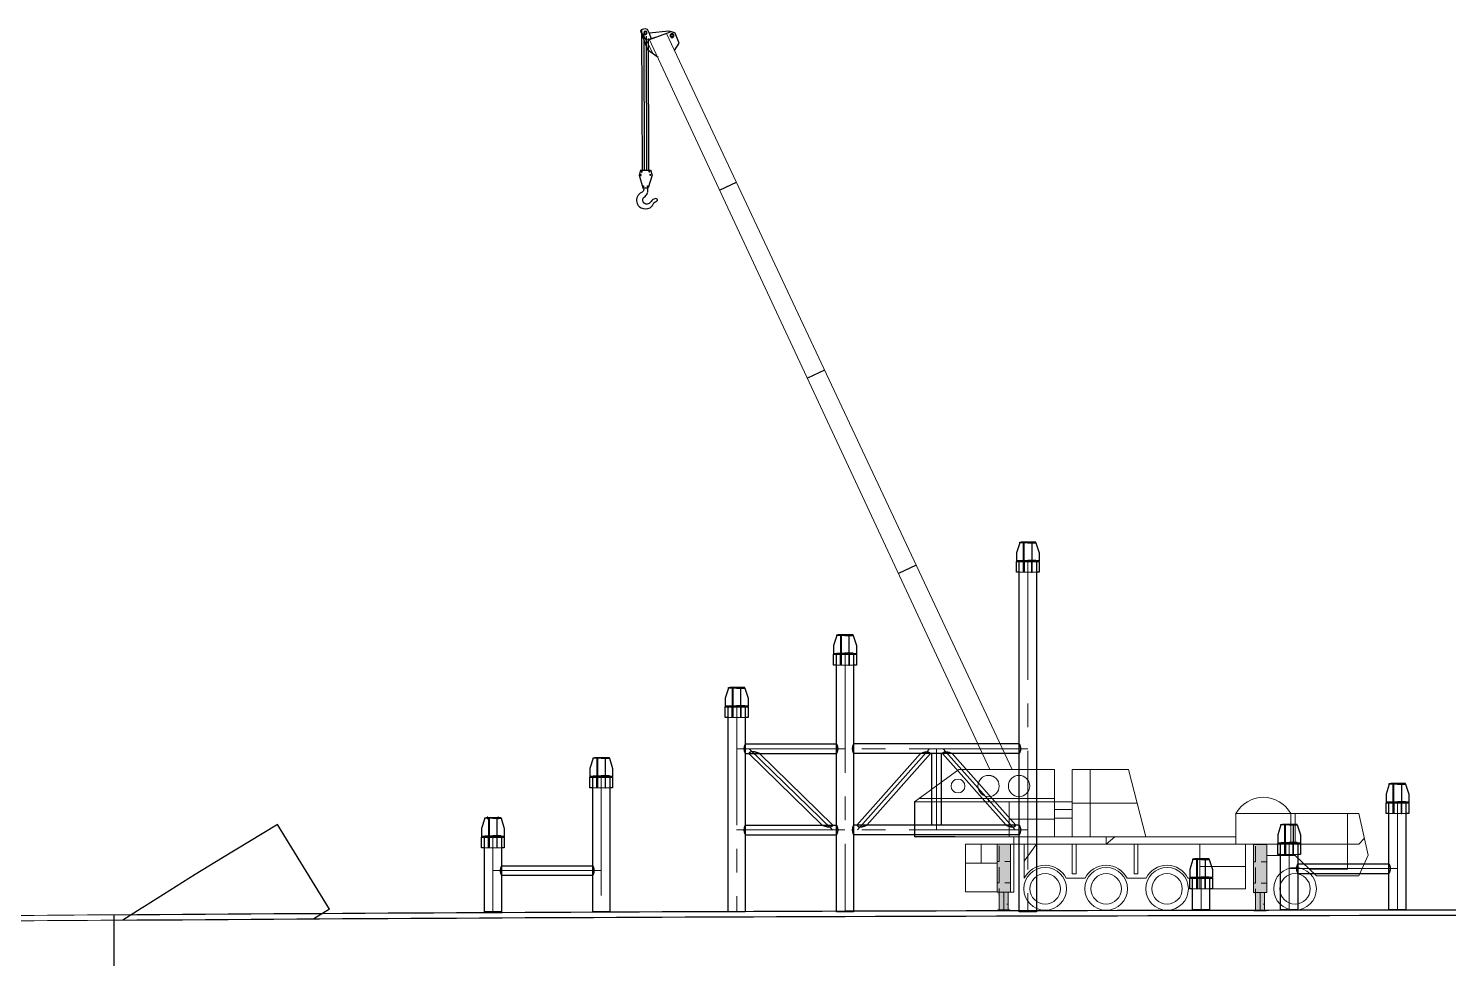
# Model space of a CAD drawing. Extents: x 1767995 to 4174245, y 542814 to 862564.
# Drawn here: x 2839510 to 2891951, y 664463 to 698818 of the extents above; entities that cross this region are included whole.
import ezdxf

# ---------------------------------------------------------------- set-up
doc = ezdxf.new("R2010")
doc.units = 0
doc.header["$LTSCALE"] = 3500
doc.linetypes.add('CENTER', pattern=[2, 1.25, -0.25, 0.25, -0.25])
doc.linetypes.add('DASHED', pattern=[0.75, 0.5, -0.25])
for name, color, linetype, lineweight in [('1粗实线', 1, 'Continuous', 30), ('3中心线', 6, 'CENTER', 18), ('4虚线', 2, 'DASHED', 18), ('6标注线', 7, 'Continuous', 13), ('文字', 7, 'Continuous', 15), ('桥 构造粗实', 1, 'Continuous', 30), ('细实线', 7, 'Continuous', 15)]:
    doc.layers.add(name, color=color, linetype=linetype, lineweight=lineweight)
doc.layers.add('GQ', color=1, linetype='Continuous')

# ---------------------------------------------------------------- blocks, each defined once
blk = doc.blocks.new('gdfgdfg')
at = {"layer": '细实线'}
for centre in [(216121, -6244204), (216121, -6244404)]:
    blk.add_arc(centre, 6284404, 90.4179296, 90.5614959, dxfattribs=at)
blk = doc.blocks.new('werwerer')
at = {"layer": '1粗实线', "elevation": 0}
for points in [[(193795, 41794, 0.464316), (193777, 41816), (193651, 41816), (193531, 41444), (193531, 41144), (193651, 41144), (193651, 41164), (193777, 41164, 0.464316), (193795, 41186)], [(193951, 41144), (193651, 41144), (193651, 41164), (193777, 41164, 0.414214), (193795, 41182), (193795, 41798, 0.414214), (193777, 41816), (193651, 41816), (193651, 41836), (193951, 41836), (193951, 41816), (193826, 41816, 0.414214), (193808, 41798), (193808, 41182, 0.414214), (193826, 41164), (193951, 41164)], [(193951, 41144), (194251, 41144), (194251, 41164), (194126, 41164, -0.414214), (194108, 41182), (194108, 41798, -0.414214), (194126, 41816), (194251, 41816), (194251, 41836), (193951, 41836), (193951, 41816), (194077, 41816, -0.414214), (194095, 41798), (194095, 41182, -0.414214), (194077, 41164), (193951, 41164)], [(194108, 41794, -0.464316), (194126, 41816), (194251, 41816), (194371, 41444), (194371, 41144), (194251, 41144), (194251, 41164), (194126, 41164, -0.464316), (194108, 41186)]]:
    blk.add_lwpolyline(points, format="xyb", close=True, dxfattribs=at)
blk.add_lwpolyline([(193701, 41846), (194201, 41846), (194201, 41836), (193701, 41836)], close=True, dxfattribs=at)
blk = doc.blocks.new('tertert')
at = {"layer": '1粗实线'}
for p, q in [((203266, 43306, 0), (206636, 43306, 0)), ((203266, 42955, 0), (206636, 42955, 0)), ((203401, 42955, 0), (206112, 40306, 0)), ((203791, 42955, 0), (206502, 40306, 0)), ((203266, 40306, 0), (206636, 40306, 0)), ((203266, 39955, 0), (206636, 39955, 0))]:
    blk.add_line(p, q, dxfattribs=at)
at = {"layer": '1粗实线', "elevation": 0}
for points in [[(203266, 43306), (203266, 43306), (203266, 43305), (203266, 43305), (203265, 43304), (203265, 43303), (203264, 43301), (203263, 43299), (203262, 43297), (203261, 43295), (203260, 43293), (203259, 43290), (203257, 43287), (203256, 43284), (203255, 43280), (203253, 43276), (203251, 43272), (203250, 43268), (203248, 43264), (203246, 43259), (203244, 43255), (203243, 43250), (203241, 43244), (203239, 43239), (203237, 43234), (203236, 43228), (203234, 43222), (203232, 43216), (203231, 43210), (203229, 43204), (203228, 43198), (203227, 43191), (203225, 43185), (203224, 43178), (203223, 43171), (203223, 43165), (203222, 43158), (203221, 43151), (203221, 43144), (203221, 43137), (203221, 43130), (203221, 43124), (203221, 43117), (203221, 43110), (203222, 43103), (203223, 43096), (203223, 43089), (203224, 43083), (203225, 43076), (203227, 43070), (203228, 43063), (203229, 43057), (203231, 43051), (203232, 43045), (203234, 43039), (203236, 43033), (203237, 43027), (203239, 43022), (203241, 43016), (203243, 43011), (203244, 43006), (203246, 43002), (203248, 42997), (203250, 42993), (203251, 42988), (203253, 42984), (203255, 42981), (203256, 42977), (203257, 42974), (203259, 42971), (203260, 42968), (203261, 42966), (203262, 42964), (203263, 42962), (203264, 42960), (203265, 42958), (203265, 42957), (203266, 42956), (203266, 42955), (203266, 42955), (203266, 42955)], [(206636, 43306), (206636, 43306), (206637, 43305), (206637, 43305), (206637, 43304), (206638, 43303), (206639, 43301), (206640, 43299), (206641, 43297), (206642, 43295), (206643, 43293), (206644, 43290), (206645, 43287), (206647, 43284), (206648, 43280), (206650, 43276), (206652, 43272), (206653, 43268), (206655, 43264), (206657, 43259), (206658, 43255), (206660, 43250), (206662, 43244), (206664, 43239), (206666, 43234), (206667, 43228), (206669, 43222), (206671, 43216), (206672, 43210), (206674, 43204), (206675, 43198), (206676, 43191), (206677, 43185), (206679, 43178), (206679, 43171), (206680, 43165), (206681, 43158), (206681, 43151), (206682, 43144), (206682, 43137), (206682, 43130), (206682, 43124), (206682, 43117), (206681, 43110), (206681, 43103), (206680, 43096), (206679, 43089), (206679, 43083), (206677, 43076), (206676, 43070), (206675, 43063), (206674, 43057), (206672, 43051), (206671, 43045), (206669, 43039), (206667, 43033), (206666, 43027), (206664, 43022), (206662, 43016), (206660, 43011), (206658, 43006), (206657, 43002), (206655, 42997), (206653, 42993), (206652, 42988), (206650, 42984), (206648, 42981), (206647, 42977), (206645, 42974), (206644, 42971), (206643, 42968), (206642, 42966), (206641, 42964), (206640, 42962), (206639, 42960), (206638, 42958), (206637, 42957), (206637, 42956), (206637, 42955), (206636, 42955), (206636, 42955)], [(203266, 40306), (203266, 40306), (203266, 40305), (203266, 40305), (203265, 40304), (203265, 40303), (203264, 40301), (203263, 40299), (203262, 40297), (203261, 40295), (203260, 40293), (203259, 40290), (203257, 40287), (203256, 40284), (203255, 40280), (203253, 40276), (203251, 40272), (203250, 40268), (203248, 40264), (203246, 40259), (203244, 40255), (203243, 40250), (203241, 40244), (203239, 40239), (203237, 40234), (203236, 40228), (203234, 40222), (203232, 40216), (203231, 40210), (203229, 40204), (203228, 40198), (203227, 40191), (203225, 40185), (203224, 40178), (203223, 40171), (203223, 40165), (203222, 40158), (203221, 40151), (203221, 40144), (203221, 40137), (203221, 40130), (203221, 40124), (203221, 40117), (203221, 40110), (203222, 40103), (203223, 40096), (203223, 40089), (203224, 40083), (203225, 40076), (203227, 40070), (203228, 40063), (203229, 40057), (203231, 40051), (203232, 40045), (203234, 40039), (203236, 40033), (203237, 40027), (203239, 40022), (203241, 40016), (203243, 40011), (203244, 40006), (203246, 40002), (203248, 39997), (203250, 39993), (203251, 39988), (203253, 39984), (203255, 39981), (203256, 39977), (203257, 39974), (203259, 39971), (203260, 39968), (203261, 39966), (203262, 39964), (203263, 39962), (203264, 39960), (203265, 39958), (203265, 39957), (203266, 39956), (203266, 39955), (203266, 39955), (203266, 39955)], [(206636, 40306), (206636, 40306), (206637, 40305), (206637, 40305), (206637, 40304), (206638, 40303), (206639, 40301), (206640, 40299), (206641, 40297), (206642, 40295), (206643, 40293), (206644, 40290), (206645, 40287), (206647, 40284), (206648, 40280), (206650, 40276), (206652, 40272), (206653, 40268), (206655, 40264), (206657, 40259), (206658, 40255), (206660, 40250), (206662, 40244), (206664, 40239), (206666, 40234), (206667, 40228), (206669, 40222), (206671, 40216), (206672, 40210), (206674, 40204), (206675, 40198), (206676, 40191), (206677, 40185), (206679, 40178), (206679, 40171), (206680, 40165), (206681, 40158), (206681, 40151), (206682, 40144), (206682, 40137), (206682, 40130), (206682, 40124), (206682, 40117), (206681, 40110), (206681, 40103), (206680, 40096), (206679, 40089), (206679, 40083), (206677, 40076), (206676, 40070), (206675, 40063), (206674, 40057), (206672, 40051), (206671, 40045), (206669, 40039), (206667, 40033), (206666, 40027), (206664, 40022), (206662, 40016), (206660, 40011), (206658, 40006), (206657, 40002), (206655, 39997), (206653, 39993), (206652, 39988), (206650, 39984), (206648, 39981), (206647, 39977), (206645, 39974), (206644, 39971), (206643, 39968), (206642, 39966), (206641, 39964), (206640, 39962), (206639, 39960), (206638, 39958), (206637, 39957), (206637, 39956), (206637, 39955), (206636, 39955), (206636, 39955)]]:
    blk.add_lwpolyline(points, dxfattribs=at)
at = {"layer": '1粗实线'}
for points in [[(203791, 42955), (203791, 42955), (203790, 42955), (203789, 42956), (203788, 42956), (203785, 42957), (203783, 42958), (203780, 42959), (203776, 42960), (203773, 42961), (203768, 42963), (203764, 42964), (203758, 42966), (203753, 42968), (203747, 42970), (203741, 42972), (203734, 42974), (203727, 42977), (203720, 42979), (203712, 42981), (203705, 42984), (203696, 42986), (203688, 42989), (203680, 42991), (203671, 42994), (203662, 42997), (203653, 42999), (203644, 43002), (203635, 43004), (203625, 43006), (203616, 43008), (203607, 43010), (203598, 43012), (203589, 43014), (203580, 43016), (203571, 43017), (203562, 43018), (203553, 43019), (203545, 43020), (203537, 43020), (203529, 43020), (203522, 43020), (203515, 43020), (203508, 43019), (203501, 43018), (203494, 43017), (203488, 43016), (203482, 43014), (203477, 43012), (203472, 43010), (203467, 43008), (203462, 43006), (203457, 43004), (203453, 43002), (203449, 42999), (203445, 42997), (203441, 42994), (203438, 42991), (203434, 42989), (203431, 42986), (203428, 42984), (203426, 42981), (203423, 42979), (203420, 42977), (203418, 42974), (203416, 42972), (203414, 42970), (203412, 42968), (203410, 42966), (203409, 42964), (203407, 42963), (203406, 42961), (203405, 42960), (203404, 42959), (203403, 42958), (203402, 42957), (203402, 42956), (203401, 42956), (203401, 42955), (203401, 42955), (203401, 42955)], [(206112, 40306), (206112, 40306), (206112, 40306), (206114, 40305), (206115, 40305), (206117, 40304), (206120, 40303), (206123, 40302), (206126, 40301), (206130, 40299), (206135, 40298), (206139, 40296), (206144, 40295), (206150, 40293), (206156, 40291), (206162, 40289), (206169, 40287), (206176, 40284), (206183, 40282), (206190, 40279), (206198, 40277), (206206, 40274), (206215, 40272), (206223, 40269), (206232, 40267), (206241, 40264), (206250, 40262), (206259, 40259), (206268, 40257), (206278, 40255), (206287, 40252), (206296, 40250), (206305, 40249), (206314, 40247), (206323, 40245), (206332, 40244), (206341, 40243), (206349, 40242), (206358, 40241), (206366, 40241), (206374, 40241), (206381, 40241), (206388, 40241), (206395, 40242), (206402, 40243), (206408, 40244), (206415, 40245), (206420, 40247), (206426, 40249), (206431, 40250), (206436, 40252), (206441, 40255), (206446, 40257), (206450, 40259), (206454, 40262), (206458, 40264), (206462, 40267), (206465, 40269), (206468, 40272), (206472, 40274), (206475, 40277), (206477, 40279), (206480, 40282), (206482, 40284), (206485, 40287), (206487, 40289), (206489, 40291), (206491, 40293), (206492, 40295), (206494, 40296), (206495, 40298), (206497, 40299), (206498, 40301), (206499, 40302), (206500, 40303), (206500, 40304), (206501, 40305), (206502, 40305), (206502, 40306), (206502, 40306), (206502, 40306)]]:
    blk.add_lwpolyline(points, dxfattribs=at)
at = {"layer": '3中心线'}
for p, q in [((202951, 43130, 0), (206951, 43130, 0)), ((203416, 43130, 0), (206486, 40130, 0)), ((202951, 40130, 0), (206951, 40130, 0))]:
    blk.add_line(p, q, dxfattribs=at)
blk = doc.blocks.new('ertretert')
at = {"layer": '1粗实线'}
for p, q in [((213386, 43306, 0), (207266, 43306, 0)), ((213386, 42955, 0), (207266, 42955, 0)), ((209738, 42955, 0), (207390, 40306, 0)), ((210103, 42955, 0), (207754, 40306, 0)), ((210151, 42955, 0), (210151, 40306, 0)), ((210502, 42955, 0), (210502, 40306, 0)), ((210550, 42955, 0), (212898, 40306, 0)), ((210914, 42955, 0), (213263, 40306, 0)), ((213386, 40306, 0), (207266, 40306, 0)), ((213386, 39955, 0), (207266, 39955, 0))]:
    blk.add_line(p, q, dxfattribs=at)
at = {"layer": '1粗实线', "elevation": 0}
for points in [[(207266, 43306), (207266, 43306), (207266, 43305), (207266, 43305), (207265, 43304), (207265, 43303), (207264, 43301), (207263, 43299), (207262, 43297), (207261, 43295), (207260, 43293), (207259, 43290), (207257, 43287), (207256, 43284), (207255, 43280), (207253, 43276), (207251, 43272), (207250, 43268), (207248, 43264), (207246, 43259), (207244, 43255), (207243, 43250), (207241, 43244), (207239, 43239), (207237, 43234), (207236, 43228), (207234, 43222), (207232, 43216), (207231, 43210), (207229, 43204), (207228, 43198), (207227, 43191), (207225, 43185), (207224, 43178), (207223, 43171), (207223, 43165), (207222, 43158), (207221, 43151), (207221, 43144), (207221, 43137), (207221, 43130), (207221, 43124), (207221, 43117), (207221, 43110), (207222, 43103), (207223, 43096), (207223, 43089), (207224, 43083), (207225, 43076), (207227, 43070), (207228, 43063), (207229, 43057), (207231, 43051), (207232, 43045), (207234, 43039), (207236, 43033), (207237, 43027), (207239, 43022), (207241, 43016), (207243, 43011), (207244, 43006), (207246, 43002), (207248, 42997), (207250, 42993), (207251, 42988), (207253, 42984), (207255, 42981), (207256, 42977), (207257, 42974), (207259, 42971), (207260, 42968), (207261, 42966), (207262, 42964), (207263, 42962), (207264, 42960), (207265, 42958), (207265, 42957), (207266, 42956), (207266, 42955), (207266, 42955), (207266, 42955)], [(213386, 43306), (213386, 43306), (213387, 43305), (213387, 43305), (213387, 43304), (213388, 43303), (213389, 43301), (213390, 43299), (213391, 43297), (213392, 43295), (213393, 43293), (213394, 43290), (213395, 43287), (213397, 43284), (213398, 43280), (213400, 43276), (213402, 43272), (213403, 43268), (213405, 43264), (213407, 43259), (213408, 43255), (213410, 43250), (213412, 43244), (213414, 43239), (213416, 43234), (213417, 43228), (213419, 43222), (213421, 43216), (213422, 43210), (213424, 43204), (213425, 43198), (213426, 43191), (213427, 43185), (213429, 43178), (213429, 43171), (213430, 43165), (213431, 43158), (213431, 43151), (213432, 43144), (213432, 43137), (213432, 43130), (213432, 43124), (213432, 43117), (213431, 43110), (213431, 43103), (213430, 43096), (213429, 43089), (213429, 43083), (213427, 43076), (213426, 43070), (213425, 43063), (213424, 43057), (213422, 43051), (213421, 43045), (213419, 43039), (213417, 43033), (213416, 43027), (213414, 43022), (213412, 43016), (213410, 43011), (213408, 43006), (213407, 43002), (213405, 42997), (213403, 42993), (213402, 42988), (213400, 42984), (213398, 42981), (213397, 42977), (213395, 42974), (213394, 42971), (213393, 42968), (213392, 42966), (213391, 42964), (213390, 42962), (213389, 42960), (213388, 42958), (213387, 42957), (213387, 42956), (213387, 42955), (213386, 42955), (213386, 42955)], [(207266, 40306), (207266, 40306), (207266, 40305), (207266, 40305), (207265, 40304), (207265, 40303), (207264, 40301), (207263, 40299), (207262, 40297), (207261, 40295), (207260, 40293), (207259, 40290), (207257, 40287), (207256, 40284), (207255, 40280), (207253, 40276), (207251, 40272), (207250, 40268), (207248, 40264), (207246, 40259), (207244, 40255), (207243, 40250), (207241, 40244), (207239, 40239), (207237, 40234), (207236, 40228), (207234, 40222), (207232, 40216), (207231, 40210), (207229, 40204), (207228, 40198), (207227, 40191), (207225, 40185), (207224, 40178), (207223, 40171), (207223, 40165), (207222, 40158), (207221, 40151), (207221, 40144), (207221, 40137), (207221, 40130), (207221, 40124), (207221, 40117), (207221, 40110), (207222, 40103), (207223, 40096), (207223, 40089), (207224, 40083), (207225, 40076), (207227, 40070), (207228, 40063), (207229, 40057), (207231, 40051), (207232, 40045), (207234, 40039), (207236, 40033), (207237, 40027), (207239, 40022), (207241, 40016), (207243, 40011), (207244, 40006), (207246, 40002), (207248, 39997), (207250, 39993), (207251, 39988), (207253, 39984), (207255, 39981), (207256, 39977), (207257, 39974), (207259, 39971), (207260, 39968), (207261, 39966), (207262, 39964), (207263, 39962), (207264, 39960), (207265, 39958), (207265, 39957), (207266, 39956), (207266, 39955), (207266, 39955), (207266, 39955)], [(213386, 40306), (213386, 40306), (213387, 40305), (213387, 40305), (213387, 40304), (213388, 40303), (213389, 40301), (213390, 40299), (213391, 40297), (213392, 40295), (213393, 40293), (213394, 40290), (213395, 40287), (213397, 40284), (213398, 40280), (213400, 40276), (213402, 40272), (213403, 40268), (213405, 40264), (213407, 40259), (213408, 40255), (213410, 40250), (213412, 40244), (213414, 40239), (213416, 40234), (213417, 40228), (213419, 40222), (213421, 40216), (213422, 40210), (213424, 40204), (213425, 40198), (213426, 40191), (213427, 40185), (213429, 40178), (213429, 40171), (213430, 40165), (213431, 40158), (213431, 40151), (213432, 40144), (213432, 40137), (213432, 40130), (213432, 40124), (213432, 40117), (213431, 40110), (213431, 40103), (213430, 40096), (213429, 40089), (213429, 40083), (213427, 40076), (213426, 40070), (213425, 40063), (213424, 40057), (213422, 40051), (213421, 40045), (213419, 40039), (213417, 40033), (213416, 40027), (213414, 40022), (213412, 40016), (213410, 40011), (213408, 40006), (213407, 40002), (213405, 39997), (213403, 39993), (213402, 39988), (213400, 39984), (213398, 39981), (213397, 39977), (213395, 39974), (213394, 39971), (213393, 39968), (213392, 39966), (213391, 39964), (213390, 39962), (213389, 39960), (213388, 39958), (213387, 39957), (213387, 39956), (213387, 39955), (213386, 39955), (213386, 39955)]]:
    blk.add_lwpolyline(points, dxfattribs=at)
at = {"layer": '1粗实线'}
for points in [[(209738, 42955), (209739, 42955), (209739, 42955), (209740, 42956), (209742, 42956), (209744, 42957), (209746, 42958), (209749, 42959), (209752, 42960), (209755, 42961), (209759, 42963), (209764, 42964), (209768, 42966), (209773, 42968), (209779, 42970), (209784, 42972), (209790, 42974), (209797, 42977), (209803, 42979), (209810, 42981), (209817, 42984), (209825, 42986), (209832, 42989), (209840, 42991), (209848, 42994), (209856, 42997), (209865, 42999), (209873, 43002), (209881, 43004), (209890, 43006), (209898, 43008), (209907, 43010), (209915, 43012), (209924, 43014), (209932, 43016), (209940, 43017), (209948, 43018), (209956, 43019), (209964, 43020), (209971, 43020), (209979, 43020), (209986, 43020), (209992, 43020), (209999, 43019), (210005, 43018), (210011, 43017), (210017, 43016), (210023, 43014), (210028, 43012), (210033, 43010), (210038, 43008), (210043, 43006), (210047, 43004), (210051, 43002), (210055, 42999), (210059, 42997), (210063, 42994), (210066, 42991), (210069, 42989), (210073, 42986), (210075, 42984), (210078, 42981), (210081, 42979), (210083, 42977), (210086, 42974), (210088, 42972), (210090, 42970), (210092, 42968), (210093, 42966), (210095, 42964), (210096, 42963), (210098, 42961), (210099, 42960), (210100, 42959), (210101, 42958), (210102, 42957), (210102, 42956), (210103, 42956), (210103, 42955), (210103, 42955), (210103, 42955)], [(210550, 42955), (210550, 42955), (210550, 42955), (210550, 42956), (210551, 42956), (210551, 42957), (210552, 42958), (210553, 42959), (210554, 42960), (210555, 42961), (210556, 42963), (210558, 42964), (210559, 42966), (210561, 42968), (210563, 42970), (210565, 42972), (210567, 42974), (210570, 42977), (210572, 42979), (210575, 42981), (210577, 42984), (210580, 42986), (210583, 42989), (210587, 42991), (210590, 42994), (210594, 42997), (210598, 42999), (210602, 43002), (210606, 43004), (210610, 43006), (210615, 43008), (210620, 43010), (210625, 43012), (210630, 43014), (210636, 43016), (210641, 43017), (210648, 43018), (210654, 43019), (210660, 43020), (210667, 43020), (210674, 43020), (210682, 43020), (210689, 43020), (210697, 43019), (210705, 43018), (210713, 43017), (210721, 43016), (210729, 43014), (210738, 43012), (210746, 43010), (210754, 43008), (210763, 43006), (210771, 43004), (210780, 43002), (210788, 42999), (210796, 42997), (210805, 42994), (210813, 42991), (210820, 42989), (210828, 42986), (210835, 42984), (210843, 42981), (210849, 42979), (210856, 42977), (210862, 42974), (210868, 42972), (210874, 42970), (210880, 42968), (210885, 42966), (210889, 42964), (210894, 42963), (210897, 42961), (210901, 42960), (210904, 42959), (210907, 42958), (210909, 42957), (210911, 42956), (210913, 42956), (210914, 42955), (210914, 42955), (210914, 42955)], [(207390, 40306), (207390, 40306), (207390, 40306), (207390, 40305), (207391, 40305), (207391, 40304), (207392, 40303), (207393, 40302), (207394, 40301), (207395, 40299), (207396, 40298), (207398, 40296), (207399, 40295), (207401, 40293), (207403, 40291), (207405, 40289), (207407, 40287), (207410, 40284), (207412, 40282), (207415, 40279), (207417, 40277), (207420, 40274), (207423, 40272), (207427, 40269), (207430, 40267), (207434, 40264), (207438, 40262), (207442, 40259), (207446, 40257), (207450, 40255), (207455, 40252), (207460, 40250), (207465, 40249), (207470, 40247), (207476, 40245), (207481, 40244), (207488, 40243), (207494, 40242), (207500, 40241), (207507, 40241), (207514, 40241), (207522, 40241), (207529, 40241), (207537, 40242), (207545, 40243), (207553, 40244), (207561, 40245), (207569, 40247), (207578, 40249), (207586, 40250), (207594, 40252), (207603, 40255), (207611, 40257), (207620, 40259), (207628, 40262), (207636, 40264), (207645, 40267), (207653, 40269), (207660, 40272), (207668, 40274), (207675, 40277), (207683, 40279), (207689, 40282), (207696, 40284), (207702, 40287), (207708, 40289), (207714, 40291), (207720, 40293), (207725, 40295), (207729, 40296), (207734, 40298), (207737, 40299), (207741, 40301), (207744, 40302), (207747, 40303), (207749, 40304), (207751, 40305), (207753, 40305), (207754, 40306), (207754, 40306), (207754, 40306)], [(212898, 40306), (212899, 40306), (212899, 40306), (212900, 40305), (212902, 40305), (212904, 40304), (212906, 40303), (212909, 40302), (212912, 40301), (212915, 40299), (212919, 40298), (212924, 40296), (212928, 40295), (212933, 40293), (212939, 40291), (212944, 40289), (212950, 40287), (212957, 40284), (212963, 40282), (212970, 40279), (212977, 40277), (212985, 40274), (212992, 40272), (213000, 40269), (213008, 40267), (213016, 40264), (213025, 40262), (213033, 40259), (213041, 40257), (213050, 40255), (213058, 40252), (213067, 40250), (213075, 40249), (213084, 40247), (213092, 40245), (213100, 40244), (213108, 40243), (213116, 40242), (213124, 40241), (213131, 40241), (213139, 40241), (213146, 40241), (213152, 40241), (213159, 40242), (213165, 40243), (213171, 40244), (213177, 40245), (213183, 40247), (213188, 40249), (213193, 40250), (213198, 40252), (213203, 40255), (213207, 40257), (213211, 40259), (213215, 40262), (213219, 40264), (213223, 40267), (213226, 40269), (213229, 40272), (213233, 40274), (213235, 40277), (213238, 40279), (213241, 40282), (213243, 40284), (213246, 40287), (213248, 40289), (213250, 40291), (213252, 40293), (213253, 40295), (213255, 40296), (213256, 40298), (213258, 40299), (213259, 40301), (213260, 40302), (213261, 40303), (213262, 40304), (213262, 40305), (213263, 40305), (213263, 40306), (213263, 40306), (213263, 40306)]]:
    blk.add_lwpolyline(points, dxfattribs=at)
at = {"layer": '3中心线'}
for p, q in [((213701, 43130, 0), (206951, 43130, 0)), ((210076, 43130, 0), (207416, 40130, 0)), ((210326, 43130, 0), (210326, 40130, 0)), ((210576, 43130, 0), (213236, 40130, 0)), ((213701, 40130, 0), (206951, 40130, 0))]:
    blk.add_line(p, q, dxfattribs=at)
blk = doc.blocks.new('rgdfggfg')
at = {"layer": '细实线'}
h = blk.add_hatch(dxfattribs=at)
h.set_pattern_fill('ANGLE', color=2, scale=112.5)
h.set_pattern_definition([(0, (12213782.6, -1811984.66), (0, 785.8125), [571.5, -214.3125]), (90, (12213782.6, -1811984.66), (-785.8125, 5e-14), [571.5, -214.3125])])
h.paths.add_polyline_path([(12312505, -1150970), (12312955, -1150970), (12312955, -1150992), (12312505, -1150992)])
h.paths.add_polyline_path([(12312974, -1150313), (12312485, -1150313), (12312485, -1148950), (12312485, -1148538), (12312974, -1148538)])
edge = h.paths.add_edge_path()
edge.add_line((12312898, -1150313), (12312898, -1150970))
edge.add_line((12312561, -1150313), (12312561, -1150970))
edge.add_line((12312730, -1150313), (12312730, -1150970))
h = blk.add_hatch(color=2, dxfattribs=at)
h.dxf.hatch_style = 1
h.paths.add_polyline_path([(12312505, -1150970), (12312955, -1150970), (12312955, -1150992), (12312505, -1150992)])
h.paths.add_polyline_path([(12312974, -1150313), (12312485, -1150313), (12312485, -1148950), (12312485, -1148538), (12312974, -1148538)])
edge = h.paths.add_edge_path()
edge.add_line((12312898, -1150313), (12312898, -1150970))
edge.add_line((12312561, -1150313), (12312561, -1150970))
edge.add_line((12312730, -1150313), (12312730, -1150970))
h = blk.add_hatch(dxfattribs=at)
h.set_pattern_fill('ANGLE', color=2, scale=112.5)
h.set_pattern_definition([(0, (12223246.3, -1811974.5), (0, 785.8125), [571.5, -214.3125]), (90, (12223246.3, -1811974.5), (-785.8125, 5e-14), [571.5, -214.3125])])
h.paths.add_polyline_path([(12321968, -1150960), (12322418, -1150960), (12322418, -1150982), (12321968, -1150982)])
h.paths.add_polyline_path([(12322438, -1150303), (12321949, -1150303), (12321949, -1148940), (12321949, -1148528), (12322438, -1148528)])
edge = h.paths.add_edge_path()
edge.add_line((12322362, -1150303), (12322362, -1150960))
edge.add_line((12322025, -1150303), (12322025, -1150960))
edge.add_line((12322193, -1150303), (12322193, -1150960))
h = blk.add_hatch(color=2, dxfattribs=at)
h.dxf.hatch_style = 1
h.paths.add_polyline_path([(12321968, -1150960), (12322418, -1150960), (12322418, -1150982), (12321968, -1150982)])
h.paths.add_polyline_path([(12322438, -1150303), (12321949, -1150303), (12321949, -1148940), (12321949, -1148528), (12322438, -1148528)])
edge = h.paths.add_edge_path()
edge.add_line((12322362, -1150303), (12322362, -1150960))
edge.add_line((12322025, -1150303), (12322025, -1150960))
edge.add_line((12322193, -1150303), (12322193, -1150960))
h = blk.add_hatch(color=2, dxfattribs=at)
h.dxf.hatch_style = 1
h.paths.add_polyline_path([(12312505, -1150970), (12312955, -1150970), (12312955, -1150992), (12312505, -1150992)])
edge = h.paths.add_edge_path()
edge.add_line((12312898, -1150313), (12312898, -1150970))
edge.add_line((12312561, -1150313), (12312561, -1150970))
edge.add_line((12312730, -1150313), (12312730, -1150970))
edge.add_line((12312974, -1150313), (12312485, -1150313))
h = blk.add_hatch(color=2, dxfattribs=at)
h.dxf.hatch_style = 1
h.paths.add_polyline_path([(12312561, -1150313), (12312898, -1150313), (12312898, -1150970), (12312561, -1150970)], flags=17)
h.paths.add_polyline_path([(12312505, -1150970), (12312955, -1150970), (12312955, -1150992), (12312505, -1150992)])
edge = h.paths.add_edge_path()
edge.add_line((12312898, -1150313), (12312898, -1150970))
edge.add_line((12312561, -1150313), (12312561, -1150970))
edge.add_line((12312730, -1150313), (12312730, -1150970))
edge.add_line((12312974, -1150313), (12312485, -1150313))
h = blk.add_hatch(color=2, dxfattribs=at)
h.dxf.hatch_style = 1
h.paths.add_polyline_path([(12321968, -1150960), (12322418, -1150960), (12322418, -1150982), (12321968, -1150982)])
edge = h.paths.add_edge_path()
edge.add_line((12322362, -1150303), (12322362, -1150960))
edge.add_line((12322025, -1150303), (12322025, -1150960))
edge.add_line((12322193, -1150303), (12322193, -1150960))
edge.add_line((12322438, -1150303), (12321949, -1150303))
h = blk.add_hatch(color=2, dxfattribs=at)
h.dxf.hatch_style = 1
h.paths.add_polyline_path([(12322025, -1150303), (12322362, -1150303), (12322362, -1150960), (12322025, -1150960)], flags=17)
h.paths.add_polyline_path([(12321968, -1150960), (12322418, -1150960), (12322418, -1150982), (12321968, -1150982)])
edge = h.paths.add_edge_path()
edge.add_line((12322362, -1150303), (12322362, -1150960))
edge.add_line((12322025, -1150303), (12322025, -1150960))
edge.add_line((12322193, -1150303), (12322193, -1150960))
edge.add_line((12322438, -1150303), (12321949, -1150303))
at = {"color": 7}
for p, q in [((12332069, -1124089), (12332682, -1124375)), ((12328811, -1131027), (12329445, -1131323)), ((12325430, -1138227), (12326086, -1138533))]:
    blk.add_line(p, q, dxfattribs=at)
at = {"color": 1}
for p in [(12325491, -1146965), (12323989, -1148262)]:
    blk.add_line(p, (12325491, -1148262), dxfattribs=at)
at = {"layer": 'GQ', "color": 1}
for p, q in [((12334324, -1118573), (12334558, -1118508)), ((12335277, -1118808), (12334499, -1118525)), ((12334558, -1118508), (12335289, -1118582)), ((12335367, -1118431), (12335289, -1118582)), ((12335333, -1119209), (12335589, -1118509)), ((12335445, -1118404), (12335367, -1118431)), ((12335567, -1118447), (12335445, -1118404)), ((12335569, -1118471), (12335549, -1123635)), ((12335589, -1118509), (12335567, -1118447)), ((12334185, -1118949), (12334323, -1118574)), ((12334351, -1119219), (12334185, -1118949)), ((12335289, -1118582), (12335214, -1118785)), ((12335322, -1118776), (12335312, -1123635)), ((12335396, -1118687), (12335384, -1123635)), ((12335485, -1118572), (12335474, -1123635)), ((12334957, -1119481), (12335333, -1119209)), ((12335240, -1123629), (12335182, -1123823)), ((12335609, -1123635), (12335242, -1123635)), ((12335605, -1123630), (12335662, -1123824)), ((12335182, -1123823), (12335318, -1124292)), ((12335529, -1124291), (12335322, -1124289)), ((12335341, -1124444), (12335335, -1124295)), ((12335492, -1124298), (12335483, -1124351)), ((12335662, -1123824), (12335524, -1124293)), ((12335361, -1124468), (12335358, -1124468))]:
    blk.add_line(p, q, dxfattribs=at)
for centre, radius in [((12335427, -1118564), 60), ((12335427, -1118564), 44.5), ((12334441, -1118668), 73.1), ((12334441, -1118668), 63.7), ((12334441, -1118668), 43.2), ((12335246, -1123811), 18.9), ((12335285, -1123683), 18.9), ((12335564, -1123689), 18.9), ((12335600, -1123818), 18.9), ((12335344, -1124240), 18.9), ((12335497, -1124241), 18.9)]:
    blk.add_circle(centre, radius, dxfattribs=at)
blk.add_open_spline([(12335488, -1124336), (12335492, -1124374), (12335517, -1124452), (12335724, -1124517), (12335816, -1124881), (12335512, -1125108), (12335171, -1125037), (12335134, -1124816), (12334941, -1124756), (12335038, -1124666), (12335182, -1124730), (12335256, -1124872), (12335462, -1124925), (12335579, -1124691), (12335394, -1124594), (12335354, -1124492), (12335335, -1124447)], degree=3, knots=[0, 0, 0, 0, 100.834641, 189.814835, 543.403775, 801.384343, 1082.540641, 1271.585654, 1377.011242, 1421.939704, 1546.528103, 1722.535226, 1845.679754, 2024.509441, 2180.174982, 2310.568992, 2310.568992, 2310.568992, 2310.568992], dxfattribs=at)
at = {"layer": '细实线', "color": 1}
for p, q in [((12335589, -1118509), (12335399, -1118835)), ((12334648, -1118597), (12321883, -1145780)), ((12335281, -1118797), (12322709, -1145780)), ((12335399, -1118835), (12334648, -1118597)), ((12335399, -1118835), (12335145, -1119345)), ((12316944, -1148262), (12317585, -1145780)), ((12317585, -1145780), (12319665, -1145780)), ((12319008, -1145780), (12319008, -1148262)), ((12319665, -1145780), (12319665, -1148262)), ((12323857, -1145780), (12320316, -1145780)), ((12320316, -1145780), (12320316, -1148262)), ((12325491, -1146965), (12323857, -1145780)), ((12322628, -1146027), (12322633, -1146012)), ((12325326, -1146845), (12320316, -1146845)), ((12322758, -1146845), (12322758, -1146965)), ((12308739, -1148933), (12309077, -1147403)), ((12309077, -1147403), (12309502, -1147403)), ((12309502, -1149453), (12309502, -1147403)), ((12309502, -1147403), (12311439, -1147403)), ((12311439, -1147403), (12313625, -1147403)), ((12311439, -1148528), (12311439, -1147403)), ((12311596, -1147403), (12311596, -1148528)), ((12313625, -1147403), (12313625, -1148528)), ((12317264, -1147021), (12319665, -1147021)), ((12320316, -1146965), (12319665, -1146965)), ((12319665, -1147257), (12320316, -1147257)), ((12320316, -1148262), (12320316, -1146965)), ((12325491, -1146965), (12320316, -1146965)), ((12321994, -1146965), (12321994, -1148262)), ((12319665, -1147575), (12320316, -1147575)), ((12321994, -1147613), (12320316, -1147613)), ((12308876, -1148315), (12309077, -1148528)), ((12313625, -1148262), (12318091, -1148262)), ((12316944, -1148262), (12319665, -1148262)), ((12318091, -1148262), (12318414, -1148528)), ((12323989, -1148262), (12320316, -1148262)), ((12309077, -1149701), (12308739, -1148933)), ((12309077, -1148528), (12309502, -1148528)), ((12309502, -1148528), (12311439, -1148528)), ((12311439, -1148950), (12310647, -1149701)), ((12311439, -1148528), (12322438, -1148528)), ((12311439, -1148950), (12312485, -1148950)), ((12313269, -1148528), (12313269, -1150182)), ((12314953, -1150182), (12314953, -1148528)), ((12321436, -1149155), (12320979, -1148528)), ((12321436, -1149782), (12321436, -1148528)), ((12321818, -1148528), (12321818, -1150303)), ((12322438, -1148528), (12323609, -1148528)), ((12323024, -1149238), (12323024, -1148528)), ((12323609, -1150293), (12323609, -1148528)), ((12310908, -1149453), (12309502, -1149453)), ((12313269, -1149355), (12314953, -1149355)), ((12322438, -1149238), (12323609, -1149238)), ((12310647, -1149701), (12309077, -1149701)), ((12314953, -1149782), (12315393, -1149782)), ((12316936, -1149782), (12317643, -1149782)), ((12319186, -1149782), (12319893, -1149782)), ((12313269, -1150182), (12314953, -1150182)), ((12321949, -1150303), (12321818, -1150303)), ((12322438, -1150293), (12323609, -1150293))]:
    blk.add_line(p, q, dxfattribs=at)
at = {"layer": '细实线', "color": 2}
for p, q in [((12312485, -1148950), (12312485, -1148538)), ((12312485, -1148538), (12312974, -1148538)), ((12312485, -1148950), (12312485, -1150313)), ((12312974, -1148538), (12312974, -1150313)), ((12321949, -1148940), (12321949, -1148528)), ((12321949, -1148528), (12322438, -1148528)), ((12321949, -1148940), (12321949, -1150303)), ((12322438, -1148528), (12322438, -1150303)), ((12312974, -1150313), (12312485, -1150313)), ((12312561, -1150313), (12312561, -1150970)), ((12312730, -1150313), (12312730, -1150970)), ((12312898, -1150313), (12312898, -1150970)), ((12322438, -1150303), (12321949, -1150303)), ((12322025, -1150303), (12322025, -1150960)), ((12322193, -1150303), (12322193, -1150960)), ((12322362, -1150303), (12322362, -1150960))]:
    blk.add_line(p, q, dxfattribs=at)
at = {"layer": '细实线', "color": 1}
for points in [[(12318414, -1148262), (12321818, -1148262), (12321818, -1148528), (12318414, -1148528)], [(12317238, -1148528), (12317377, -1148528), (12317377, -1149624), (12317238, -1149624)], [(12319526, -1148528), (12319664, -1148528), (12319664, -1149624), (12319526, -1149624)]]:
    blk.add_lwpolyline(points, close=True, dxfattribs=at)
at = {"layer": '细实线', "color": 2}
for points in [[(12312561, -1150313), (12312898, -1150313), (12312898, -1150970), (12312561, -1150970)], [(12322025, -1150303), (12322362, -1150303), (12322362, -1150960), (12322025, -1150960)], [(12312505, -1150970), (12312955, -1150970), (12312955, -1150992), (12312505, -1150992)], [(12321968, -1150960), (12322418, -1150960), (12322418, -1150982), (12321968, -1150982)]]:
    blk.add_lwpolyline(points, close=True, dxfattribs=at)
at = {"layer": '细实线', "color": 1}
for centre, radius in [((12321630, -1146385), 393), ((12322756, -1146385), 393), ((12323883, -1146385), 256), ((12311439, -1150182), 788), ((12316164, -1150182), 788), ((12318414, -1150182), 788), ((12320664, -1150182), 788), ((12311439, -1150182), 562), ((12316164, -1150182), 562), ((12318414, -1150182), 562), ((12320664, -1150182), 562)]:
    blk.add_circle(centre, radius, dxfattribs=at)
for centre, radius, start, end in [((12312610, -1147957), 1156, 28.659, 151.341), ((12316164, -1150182), 869, 90, 152.5463), ((12316164, -1150182), 869, 27.4537, 90), ((12318414, -1150182), 869, 90, 152.5463), ((12318414, -1150182), 869, 27.4537, 90), ((12320664, -1150182), 869, 90, 152.5463), ((12320664, -1150182), 869, 27.4537, 90)]:
    blk.add_arc(centre, radius, start, end, dxfattribs=at)

msp = doc.modelspace()

# ---------------------------------------------------------------- linework, layer by layer
at = {"layer": '1粗实线', "ltscale": 4}
for p, q in [((2876832.7, 679151.8, 0), (2875992.7, 679151.8, 0)), ((2875992.7, 679151.8, 0), (2875992.7, 679131.8, 0)), ((2875992.7, 679131.8, 0), (2876832.7, 679131.8, 0)), ((2876251.7, 679131.8, 0), (2876273.7, 679131.8, 0)), ((2876251.7, 678731.8, 0), (2876251.7, 679131.8, 0)), ((2876273.7, 679131.8, 0), (2876273.7, 678731.8, 0)), ((2876573.7, 679131.8, 0), (2876551.7, 679131.8, 0)), ((2876551.7, 679131.8, 0), (2876551.7, 678731.8, 0)), ((2876573.7, 678731.8, 0), (2876573.7, 679131.8, 0)), ((2876832.7, 679131.8, 0), (2876832.7, 679151.8, 0)), ((2876273.7, 678731.8, 0), (2876251.7, 678731.8, 0)), ((2876551.7, 678731.8, 0), (2876573.7, 678731.8, 0)), ((2870082.7, 675724.9, 0), (2869242.7, 675724.9, 0)), ((2869242.7, 675724.9, 0), (2869242.7, 675704.9, 0)), ((2869242.7, 675704.9, 0), (2870082.7, 675704.9, 0)), ((2869501.7, 675704.9, 0), (2869523.7, 675704.9, 0)), ((2869501.7, 675304.9, 0), (2869501.7, 675704.9, 0)), ((2869523.7, 675704.9, 0), (2869523.7, 675304.9, 0)), ((2869823.7, 675704.9, 0), (2869801.7, 675704.9, 0)), ((2869801.7, 675704.9, 0), (2869801.7, 675304.9, 0)), ((2869823.7, 675304.9, 0), (2869823.7, 675704.9, 0)), ((2870082.7, 675704.9, 0), (2870082.7, 675724.9, 0)), ((2869523.7, 675304.9, 0), (2869501.7, 675304.9, 0)), ((2869801.7, 675304.9, 0), (2869823.7, 675304.9, 0)), ((2866082.7, 673783, -0.1), (2865242.7, 673783, -0.1)), ((2865242.7, 673783, -0.1), (2865242.7, 673763, -0.1)), ((2865242.7, 673763, -0.1), (2866082.7, 673763, -0.1)), ((2865501.7, 673763, -0.1), (2865523.7, 673763, -0.1)), ((2865501.7, 673363, -0.1), (2865501.7, 673763, -0.1)), ((2865523.7, 673363, -0.1), (2865501.7, 673363, -0.1)), ((2865523.7, 673763, -0.1), (2865523.7, 673363, -0.1)), ((2865801.7, 673763, -0.1), (2865801.7, 673363, -0.1)), ((2865823.7, 673363, -0.1), (2865823.7, 673763, -0.1)), ((2866082.7, 673763, -0.1), (2866082.7, 673783, -0.1)), ((2861082.7, 671188.9, 0), (2860242.7, 671188.9, 0)), ((2860242.7, 671188.9, 0), (2860242.7, 671168.9, 0)), ((2860242.7, 671168.9, 0), (2861082.7, 671168.9, 0)), ((2860501.7, 671168.9, 0), (2860523.7, 671168.9, 0)), ((2860501.7, 670768.9, 0), (2860501.7, 671168.9, 0)), ((2860523.7, 670768.9, 0), (2860501.7, 670768.9, 0)), ((2860523.7, 671168.9, 0), (2860523.7, 670768.9, 0)), ((2860823.7, 671168.9, 0), (2860801.7, 671168.9, 0)), ((2860801.7, 671168.9, 0), (2860801.7, 670768.9, 0)), ((2860801.7, 670768.9, 0), (2860823.7, 670768.9, 0)), ((2860823.7, 670768.9, 0), (2860823.7, 671168.9, 0)), ((2861082.7, 671168.9, 0), (2861082.7, 671188.9, 0)), ((2890482.5, 670238.1, 0), (2889642.5, 670238.1, 0)), ((2889642.5, 670238.1, 0), (2889642.5, 670218.1, 0)), ((2889642.5, 670218.1, 0), (2890482.5, 670218.1, 0)), ((2889901.5, 670218.1, 0), (2889923.5, 670218.1, 0)), ((2889901.5, 669818.1, 0), (2889901.5, 670218.1, 0)), ((2889923.5, 670218.1, 0), (2889923.5, 669818.1, 0)), ((2890223.5, 670218.1, 0), (2890201.5, 670218.1, 0)), ((2890201.5, 670218.1, 0), (2890201.5, 669818.1, 0)), ((2890223.5, 669818.1, 0), (2890223.5, 670218.1, 0)), ((2890482.5, 670218.1, 0), (2890482.5, 670238.1, 0)), ((2889923.5, 669818.1, 0), (2889901.5, 669818.1, 0)), ((2890201.5, 669818.1, 0), (2890223.5, 669818.1, 0)), ((2857082.7, 668972, -0.1), (2856242.7, 668972, -0.1)), ((2856242.7, 668972, -0.1), (2856242.7, 668952, -0.1)), ((2856242.7, 668952, -0.1), (2857082.7, 668952, -0.1)), ((2856501.7, 668952, -0.1), (2856523.7, 668952, -0.1)), ((2856501.7, 668552, -0.1), (2856501.7, 668952, -0.1)), ((2856523.7, 668952, -0.1), (2856523.7, 668552, -0.1)), ((2856801.7, 668952, -0.1), (2856801.7, 668552, -0.1)), ((2856823.7, 668552, -0.1), (2856823.7, 668952, -0.1)), ((2857082.7, 668952, -0.1), (2857082.7, 668972, -0.1)), ((2886482.5, 668730.2, -0.1), (2885642.5, 668730.2, -0.1)), ((2885642.5, 668730.2, -0.1), (2885642.5, 668710.2, -0.1)), ((2885642.5, 668710.2, -0.1), (2886482.5, 668710.2, -0.1)), ((2885901.5, 668710.2, -0.1), (2885923.5, 668710.2, -0.1)), ((2885901.5, 668310.2, -0.1), (2885901.5, 668710.2, -0.1)), ((2885923.5, 668710.2, -0.1), (2885923.5, 668310.2, -0.1)), ((2886201.5, 668710.2, -0.1), (2886201.5, 668310.2, -0.1)), ((2886223.5, 668310.2, -0.1), (2886223.5, 668710.2, -0.1)), ((2886482.5, 668710.2, -0.1), (2886482.5, 668730.2, -0.1)), ((2856523.7, 668552, -0.1), (2856501.7, 668552, -0.1)), ((2885923.5, 668310.2, -0.1), (2885901.5, 668310.2, -0.1)), ((2883232.5, 667455.3), (2882392.5, 667455.3)), ((2882392.5, 667455.3), (2882392.5, 667435.3)), ((2882392.5, 667435.3), (2883232.5, 667435.3)), ((2882651.5, 667435.3), (2882673.5, 667435.3)), ((2882651.5, 667035.3), (2882651.5, 667435.3)), ((2882673.5, 667435.3), (2882673.5, 667035.3)), ((2882951.5, 667435.3), (2882951.5, 667035.3)), ((2882973.5, 667035.3), (2882973.5, 667435.3)), ((2883232.5, 667435.3), (2883232.5, 667455.3)), ((2882673.5, 667035.3), (2882651.5, 667035.3))]:
    msp.add_line(p, q, dxfattribs=at)
at = {"layer": '1粗实线'}
for p, q in [((2875992.7, 678731.8, 0), (2875992.7, 679131.8, 0)), ((2875992.7, 679131.8, 0), (2876832.7, 679131.8, 0)), ((2876832.7, 679131.8, 0), (2876832.7, 678731.8, 0)), ((2876097.7, 678731.8, 0), (2875992.7, 678731.8, 0)), ((2876832.7, 678731.8, 0), (2876727.7, 678731.8, 0)), ((2869242.7, 675304.9, 0), (2869242.7, 675704.9, 0)), ((2869242.7, 675704.9, 0), (2870082.7, 675704.9, 0)), ((2870082.7, 675704.9, 0), (2870082.7, 675304.9, 0)), ((2869347.7, 675304.9, 0), (2869242.7, 675304.9, 0)), ((2870082.7, 675304.9, 0), (2869977.7, 675304.9, 0)), ((2865242.7, 673363, -0.1), (2865242.7, 673763, -0.1)), ((2865242.7, 673763, -0.1), (2866082.7, 673763, -0.1)), ((2865347.7, 673363, -0.1), (2865242.7, 673363, -0.1)), ((2866082.7, 673363, -0.1), (2865977.7, 673363, -0.1)), ((2866082.7, 673763, -0.1), (2866082.7, 673363, -0.1)), ((2860242.7, 670768.9, 0), (2860242.7, 671168.9, 0)), ((2860242.7, 671168.9, 0), (2861082.7, 671168.9, 0)), ((2860347.7, 670768.9, 0), (2860242.7, 670768.9, 0)), ((2861082.7, 670768.9, 0), (2860977.7, 670768.9, 0)), ((2861082.7, 671168.9, 0), (2861082.7, 670768.9, 0)), ((2889642.5, 669818.1, 0), (2889642.5, 670218.1, 0)), ((2889642.5, 670218.1, 0), (2890482.5, 670218.1, 0)), ((2890482.5, 670218.1, 0), (2890482.5, 669818.1, 0)), ((2889747.5, 669818.1, 0), (2889642.5, 669818.1, 0)), ((2890482.5, 669818.1, 0), (2890377.5, 669818.1, 0)), ((2856242.7, 668552, -0.1), (2856242.7, 668952, -0.1)), ((2856242.7, 668952, -0.1), (2857082.7, 668952, -0.1)), ((2857082.7, 668952, -0.1), (2857082.7, 668552, -0.1)), ((2885642.5, 668310.2, -0.1), (2885642.5, 668710.2, -0.1)), ((2885642.5, 668710.2, -0.1), (2886482.5, 668710.2, -0.1)), ((2886482.5, 668710.2, -0.1), (2886482.5, 668310.2, -0.1)), ((2856347.7, 668552, -0.1), (2856242.7, 668552, -0.1)), ((2857082.7, 668552, -0.1), (2856977.7, 668552, -0.1)), ((2885747.5, 668310.2, -0.1), (2885642.5, 668310.2, -0.1)), ((2886482.5, 668310.2, -0.1), (2886377.5, 668310.2, -0.1)), ((2856977.7, 667890.3, 0.1), (2860347.7, 667890.3, -0.1)), ((2886377.5, 667963.2, 0.1), (2889747.5, 667963.2, -0.1)), ((2886377.5, 667612.2, 0.1), (2889747.5, 667612.2, -0.1)), ((2856977.7, 667539.3, 0.1), (2860347.7, 667539.3, -0.1)), ((2882392.5, 667035.3), (2882392.5, 667435.3)), ((2882392.5, 667435.3), (2883232.5, 667435.3)), ((2883232.5, 667435.3), (2883232.5, 667035.3)), ((2882497.5, 667035.3), (2882392.5, 667035.3)), ((2883232.5, 667035.3), (2883127.5, 667035.3)), ((2842672.8, 663502.9), (2842672.8, 666082.9))]:
    msp.add_line(p, q, dxfattribs=at)
for points, elevation in [([(2876097.7, 666195.9), (2876097.7, 679131.8), (2876727.7, 679131.8), (2876727.7, 666195.9), (2876097.7, 666195.9)], -0.1), ([(2869347.7, 666195.9), (2869347.7, 675704.9), (2869977.7, 675704.9), (2869977.7, 666195.9), (2869347.7, 666195.9)], -0.1), ([(2865347.7, 666195.9), (2865347.7, 673763), (2865977.7, 673763), (2865977.7, 666195.9), (2865347.7, 666195.9)], -0.1), ([(2860347.7, 666195.9), (2860347.7, 671168.9), (2860977.7, 671168.9), (2860977.7, 666195.9), (2860347.7, 666195.9)], -0.1), ([(2889747.5, 666268.7), (2889747.5, 670218.1), (2890377.5, 670218.1), (2890377.5, 666268.7), (2889747.5, 666268.7)], -0.1), ([(2856347.7, 666195.9), (2856347.7, 668952), (2856977.7, 668952), (2856977.7, 666195.9), (2856347.7, 666195.9)], -0.1), ([(2885747.5, 666268.7), (2885747.5, 668710.2), (2886377.5, 668710.2), (2886377.5, 666268.7), (2885747.5, 666268.7)], -0.1), ([(2856977.7, 667890.3), (2856977.6, 667890.2), (2856977.5, 667889.7), (2856977.1, 667889.1), (2856976.7, 667888.1), (2856976.1, 667886.9), (2856975.4, 667885.4), (2856974.5, 667883.7), (2856973.6, 667881.7), (2856972.6, 667879.4), (2856971.4, 667876.9), (2856970.1, 667874.2), (2856968.8, 667871.2), (2856967.4, 667867.9), (2856965.8, 667864.4), (2856964.3, 667860.7), (2856962.6, 667856.8), (2856960.9, 667852.6), (2856959.2, 667848.2), (2856957.4, 667843.7), (2856955.6, 667838.9), (2856953.9, 667833.9), (2856952.1, 667828.8), (2856950.3, 667823.4), (2856948.5, 667817.9), (2856946.8, 667812.3), (2856945.1, 667806.5), (2856943.5, 667800.5), (2856942, 667794.5), (2856940.5, 667788.3), (2856939.1, 667782), (2856937.9, 667775.5), (2856936.7, 667769), (2856935.6, 667762.4), (2856934.7, 667755.8), (2856933.9, 667749), (2856933.2, 667742.2), (2856932.7, 667735.4), (2856932.3, 667728.6), (2856932.1, 667721.7), (2856932, 667714.8), (2856932.1, 667707.9), (2856932.3, 667701), (2856932.7, 667694.2), (2856933.2, 667687.3), (2856933.9, 667680.6), (2856934.7, 667673.8), (2856935.6, 667667.2), (2856936.7, 667660.6), (2856937.9, 667654), (2856939.1, 667647.6), (2856940.5, 667641.3), (2856942, 667635.1), (2856943.5, 667629), (2856945.1, 667623.1), (2856946.8, 667617.3), (2856948.5, 667611.6), (2856950.3, 667606.1), (2856952.1, 667600.8), (2856953.9, 667595.7), (2856955.6, 667590.7), (2856957.4, 667585.9), (2856959.2, 667581.3), (2856960.9, 667577), (2856962.6, 667572.8), (2856964.3, 667568.9), (2856965.8, 667565.2), (2856967.4, 667561.7), (2856968.8, 667558.4), (2856970.1, 667555.4), (2856971.4, 667552.7), (2856972.6, 667550.1), (2856973.6, 667547.9), (2856974.5, 667545.9), (2856975.4, 667544.1), (2856976.1, 667542.7), (2856976.7, 667541.5), (2856977.1, 667540.5), (2856977.5, 667539.8), (2856977.6, 667539.4), (2856977.7, 667539.3)], -0.1), ([(2860347.7, 667890.3), (2860347.8, 667890.2), (2860348, 667889.7), (2860348.3, 667889.1), (2860348.8, 667888.1), (2860349.3, 667886.9), (2860350.1, 667885.4), (2860350.9, 667883.7), (2860351.8, 667881.7), (2860352.9, 667879.4), (2860354, 667876.9), (2860355.3, 667874.2), (2860356.6, 667871.2), (2860358.1, 667867.9), (2860359.6, 667864.4), (2860361.2, 667860.7), (2860362.8, 667856.8), (2860364.5, 667852.6), (2860366.2, 667848.2), (2860368, 667843.7), (2860369.8, 667838.9), (2860371.6, 667833.9), (2860373.4, 667828.8), (2860375.1, 667823.4), (2860376.9, 667817.9), (2860378.6, 667812.3), (2860380.3, 667806.5), (2860381.9, 667800.5), (2860383.4, 667794.5), (2860384.9, 667788.3), (2860386.3, 667782), (2860387.6, 667775.5), (2860388.7, 667769), (2860389.8, 667762.4), (2860390.7, 667755.8), (2860391.5, 667749), (2860392.2, 667742.2), (2860392.7, 667735.4), (2860393.1, 667728.6), (2860393.3, 667721.7), (2860393.4, 667714.8), (2860393.3, 667707.9), (2860393.1, 667701), (2860392.7, 667694.2), (2860392.2, 667687.3), (2860391.5, 667680.6), (2860390.7, 667673.8), (2860389.8, 667667.2), (2860388.7, 667660.6), (2860387.6, 667654), (2860386.3, 667647.6), (2860384.9, 667641.3), (2860383.4, 667635.1), (2860381.9, 667629), (2860380.3, 667623.1), (2860378.6, 667617.3), (2860376.9, 667611.6), (2860375.1, 667606.1), (2860373.4, 667600.8), (2860371.6, 667595.7), (2860369.8, 667590.7), (2860368, 667585.9), (2860366.2, 667581.3), (2860364.5, 667577), (2860362.8, 667572.8), (2860361.2, 667568.9), (2860359.6, 667565.2), (2860358.1, 667561.7), (2860356.6, 667558.4), (2860355.3, 667555.4), (2860354, 667552.7), (2860352.9, 667550.1), (2860351.8, 667547.9), (2860350.9, 667545.9), (2860350.1, 667544.1), (2860349.3, 667542.7), (2860348.8, 667541.5), (2860348.3, 667540.5), (2860348, 667539.8), (2860347.8, 667539.4), (2860347.7, 667539.3)], -0.4), ([(2886377.5, 667963.2), (2886377.4, 667963), (2886377.2, 667962.6), (2886376.9, 667961.9), (2886376.4, 667961), (2886375.8, 667959.8), (2886375.1, 667958.3), (2886374.3, 667956.6), (2886373.4, 667954.6), (2886372.3, 667952.3), (2886371.1, 667949.8), (2886369.9, 667947), (2886368.5, 667944), (2886367.1, 667940.8), (2886365.6, 667937.3), (2886364, 667933.6), (2886362.4, 667929.6), (2886360.7, 667925.5), (2886358.9, 667921.1), (2886357.2, 667916.5), (2886355.4, 667911.8), (2886353.6, 667906.8), (2886351.8, 667901.6), (2886350, 667896.3), (2886348.3, 667890.8), (2886346.6, 667885.2), (2886344.9, 667879.4), (2886343.3, 667873.4), (2886341.7, 667867.3), (2886340.3, 667861.1), (2886338.9, 667854.8), (2886337.6, 667848.4), (2886336.4, 667841.9), (2886335.4, 667835.3), (2886334.4, 667828.6), (2886333.7, 667821.9), (2886333, 667815.1), (2886332.5, 667808.3), (2886332.1, 667801.4), (2886331.9, 667794.6), (2886331.8, 667787.7), (2886331.9, 667780.8), (2886332.1, 667773.9), (2886332.5, 667767), (2886333, 667760.2), (2886333.7, 667753.4), (2886334.4, 667746.7), (2886335.4, 667740), (2886336.4, 667733.4), (2886337.6, 667726.9), (2886338.9, 667720.5), (2886340.3, 667714.2), (2886341.7, 667708), (2886343.3, 667701.9), (2886344.9, 667696), (2886346.6, 667690.2), (2886348.3, 667684.5), (2886350, 667679), (2886351.8, 667673.7), (2886353.6, 667668.5), (2886355.4, 667663.6), (2886357.2, 667658.8), (2886358.9, 667654.2), (2886360.7, 667649.8), (2886362.4, 667645.7), (2886364, 667641.7), (2886365.6, 667638), (2886367.1, 667634.5), (2886368.5, 667631.3), (2886369.9, 667628.3), (2886371.1, 667625.5), (2886372.3, 667623), (2886373.4, 667620.8), (2886374.3, 667618.8), (2886375.1, 667617), (2886375.8, 667615.5), (2886376.4, 667614.3), (2886376.9, 667613.4), (2886377.2, 667612.7), (2886377.4, 667612.3), (2886377.5, 667612.2)], -0.1), ([(2889747.5, 667963.2), (2889747.5, 667963), (2889747.7, 667962.6), (2889748.1, 667961.9), (2889748.5, 667961), (2889749.1, 667959.8), (2889749.8, 667958.3), (2889750.6, 667956.6), (2889751.6, 667954.6), (2889752.6, 667952.3), (2889753.8, 667949.8), (2889755, 667947), (2889756.4, 667944), (2889757.8, 667940.8), (2889759.3, 667937.3), (2889760.9, 667933.6), (2889762.6, 667929.6), (2889764.3, 667925.5), (2889766, 667921.1), (2889767.7, 667916.5), (2889769.5, 667911.8), (2889771.3, 667906.8), (2889773.1, 667901.6), (2889774.9, 667896.3), (2889776.6, 667890.8), (2889778.4, 667885.2), (2889780, 667879.4), (2889781.7, 667873.4), (2889783.2, 667867.3), (2889784.7, 667861.1), (2889786, 667854.8), (2889787.3, 667848.4), (2889788.5, 667841.9), (2889789.6, 667835.3), (2889790.5, 667828.6), (2889791.3, 667821.9), (2889791.9, 667815.1), (2889792.5, 667808.3), (2889792.8, 667801.4), (2889793.1, 667794.6), (2889793.1, 667787.7), (2889793.1, 667780.8), (2889792.8, 667773.9), (2889792.5, 667767), (2889791.9, 667760.2), (2889791.3, 667753.4), (2889790.5, 667746.7), (2889789.6, 667740), (2889788.5, 667733.4), (2889787.3, 667726.9), (2889786, 667720.5), (2889784.7, 667714.2), (2889783.2, 667708), (2889781.7, 667701.9), (2889780, 667696), (2889778.4, 667690.2), (2889776.6, 667684.5), (2889774.9, 667679), (2889773.1, 667673.7), (2889771.3, 667668.5), (2889769.5, 667663.6), (2889767.7, 667658.8), (2889766, 667654.2), (2889764.3, 667649.8), (2889762.6, 667645.7), (2889760.9, 667641.7), (2889759.3, 667638), (2889757.8, 667634.5), (2889756.4, 667631.3), (2889755, 667628.3), (2889753.8, 667625.5), (2889752.6, 667623), (2889751.6, 667620.8), (2889750.6, 667618.8), (2889749.8, 667617), (2889749.1, 667615.5), (2889748.5, 667614.3), (2889748.1, 667613.4), (2889747.7, 667612.7), (2889747.5, 667612.3), (2889747.5, 667612.2)], -0.4)]:
    msp.add_lwpolyline(points, dxfattribs=dict(at, elevation=elevation))
for points in [[(2848710, 669416.9), (2848672.8, 669394.7), (2847672.8, 668791.8), (2846672.8, 668182.6), (2845672.8, 667567.1), (2843793.8, 666393.2)], [(2882497.5, 666259.7), (2882497.5, 667435.3), (2883127.5, 667435.3), (2883127.5, 666259.7), (2882497.5, 666259.7)], [(2843793.8, 666393.2), (2843672.8, 666317.1), (2842992.1, 665885.2)], [(2850624.2, 666294.2), (2850043.3, 665932.4)]]:
    msp.add_lwpolyline(points, dxfattribs=at)
for points in [[(2842672.8, 666082.9, -0.0010736), (2869659.2, 666221.8), (2869673.9, 666221.9, -0.0032499), (3012668.1, 665721.4), (3012698.5, 665721.1, -0.0014157), (3046672.8, 665285.1, -0.0014134)], [(2842672.8, 665882.9, -0.0010736), (2869659.2, 666021.8), (2869673.9, 666021.9, -0.0032499), (3012668.1, 665521.4), (3012698.5, 665521.1, -0.0013324), (3044672.8, 665116.1, -0.0013324)]]:
    msp.add_lwpolyline(points, format="xyb", dxfattribs=at)
at = {"layer": '3中心线'}
for p, q in [((2876412.7, 679131.8, 0.1), (2876412.7, 666195.9, 0.1)), ((2869662.7, 675704.9, 0.1), (2869662.7, 666195.9, 0.1)), ((2865662.7, 673763, 0.1), (2865662.7, 666195.9, 0.1)), ((2860662.7, 671168.9, 0.1), (2860662.7, 666195.9, 0.1)), ((2890062.5, 670218.1, 0.1), (2890062.5, 666268.7, 0.1)), ((2856467.7, 669711.2, -0.1), (2856467.7, 669616.3, -0.1)), ((2856857.7, 669711.2, -0.1), (2856857.7, 669616.3, -0.1)), ((2856662.7, 668952, 0.1), (2856662.7, 666195.9, 0.1)), ((2886062.5, 668710.2, 0.1), (2886062.5, 666268.7, 0.1)), ((2856662.7, 667714.8, 0.1), (2860662.7, 667714.8, -0.1)), ((2886062.5, 667787.7, 0.1), (2890062.5, 667787.7, -0.1)), ((2882812.5, 667435.3), (2882812.5, 666259.7, 0.3))]:
    msp.add_line(p, q, dxfattribs=at)
at = {"layer": '4虚线'}
for p, q in [((2876727.7, 678731.8, 0), (2876097.7, 678731.8, 0)), ((2869977.7, 675304.9, 0), (2869347.7, 675304.9, 0)), ((2865977.7, 673363, -0.1), (2865347.7, 673363, -0.1)), ((2860977.7, 670768.9, 0), (2860347.7, 670768.9, 0)), ((2890377.5, 669818.1, 0), (2889747.5, 669818.1, 0)), ((2856977.7, 668552, -0.1), (2856347.7, 668552, -0.1)), ((2886377.5, 668310.2, -0.1), (2885747.5, 668310.2, -0.1)), ((2883127.5, 667035.3), (2882497.5, 667035.3))]:
    msp.add_line(p, q, dxfattribs=at)
at = {"layer": '桥 构造粗实'}
msp.add_line((2850624.1, 666294.3), (2848710, 669416.9), dxfattribs=at)

# ---------------------------------------------------------------- block references
at = {"color": 7, "xscale": -1}
msp.add_blockref('rgdfggfg', (15197718.6, 1817221.1), dxfattribs=at)
at = {"layer": '3中心线'}
for name in ['tertert', 'ertretert']:
    msp.add_blockref(name, (2662711.3, 629084.4), dxfattribs=at)
at = {"layer": '6标注线'}
for p in [(2682461.3, 638007.4, 0.1), (2675711.3, 634580.5, 0.1), (2671711.3, 632638.6), (2666711.3, 630044.5, 0.1), (2696111, 629093.8, 0.1), (2662711.3, 627827.7), (2692111, 627585.9), (2688861, 626310.9, 0.1)]:
    msp.add_blockref('werwerer', p, dxfattribs=at)
at = {"layer": '文字'}
msp.add_blockref('gdfgdfg', (2672391.3, 626050.2), dxfattribs=at)

doc.saveas('drawing.dxf')
